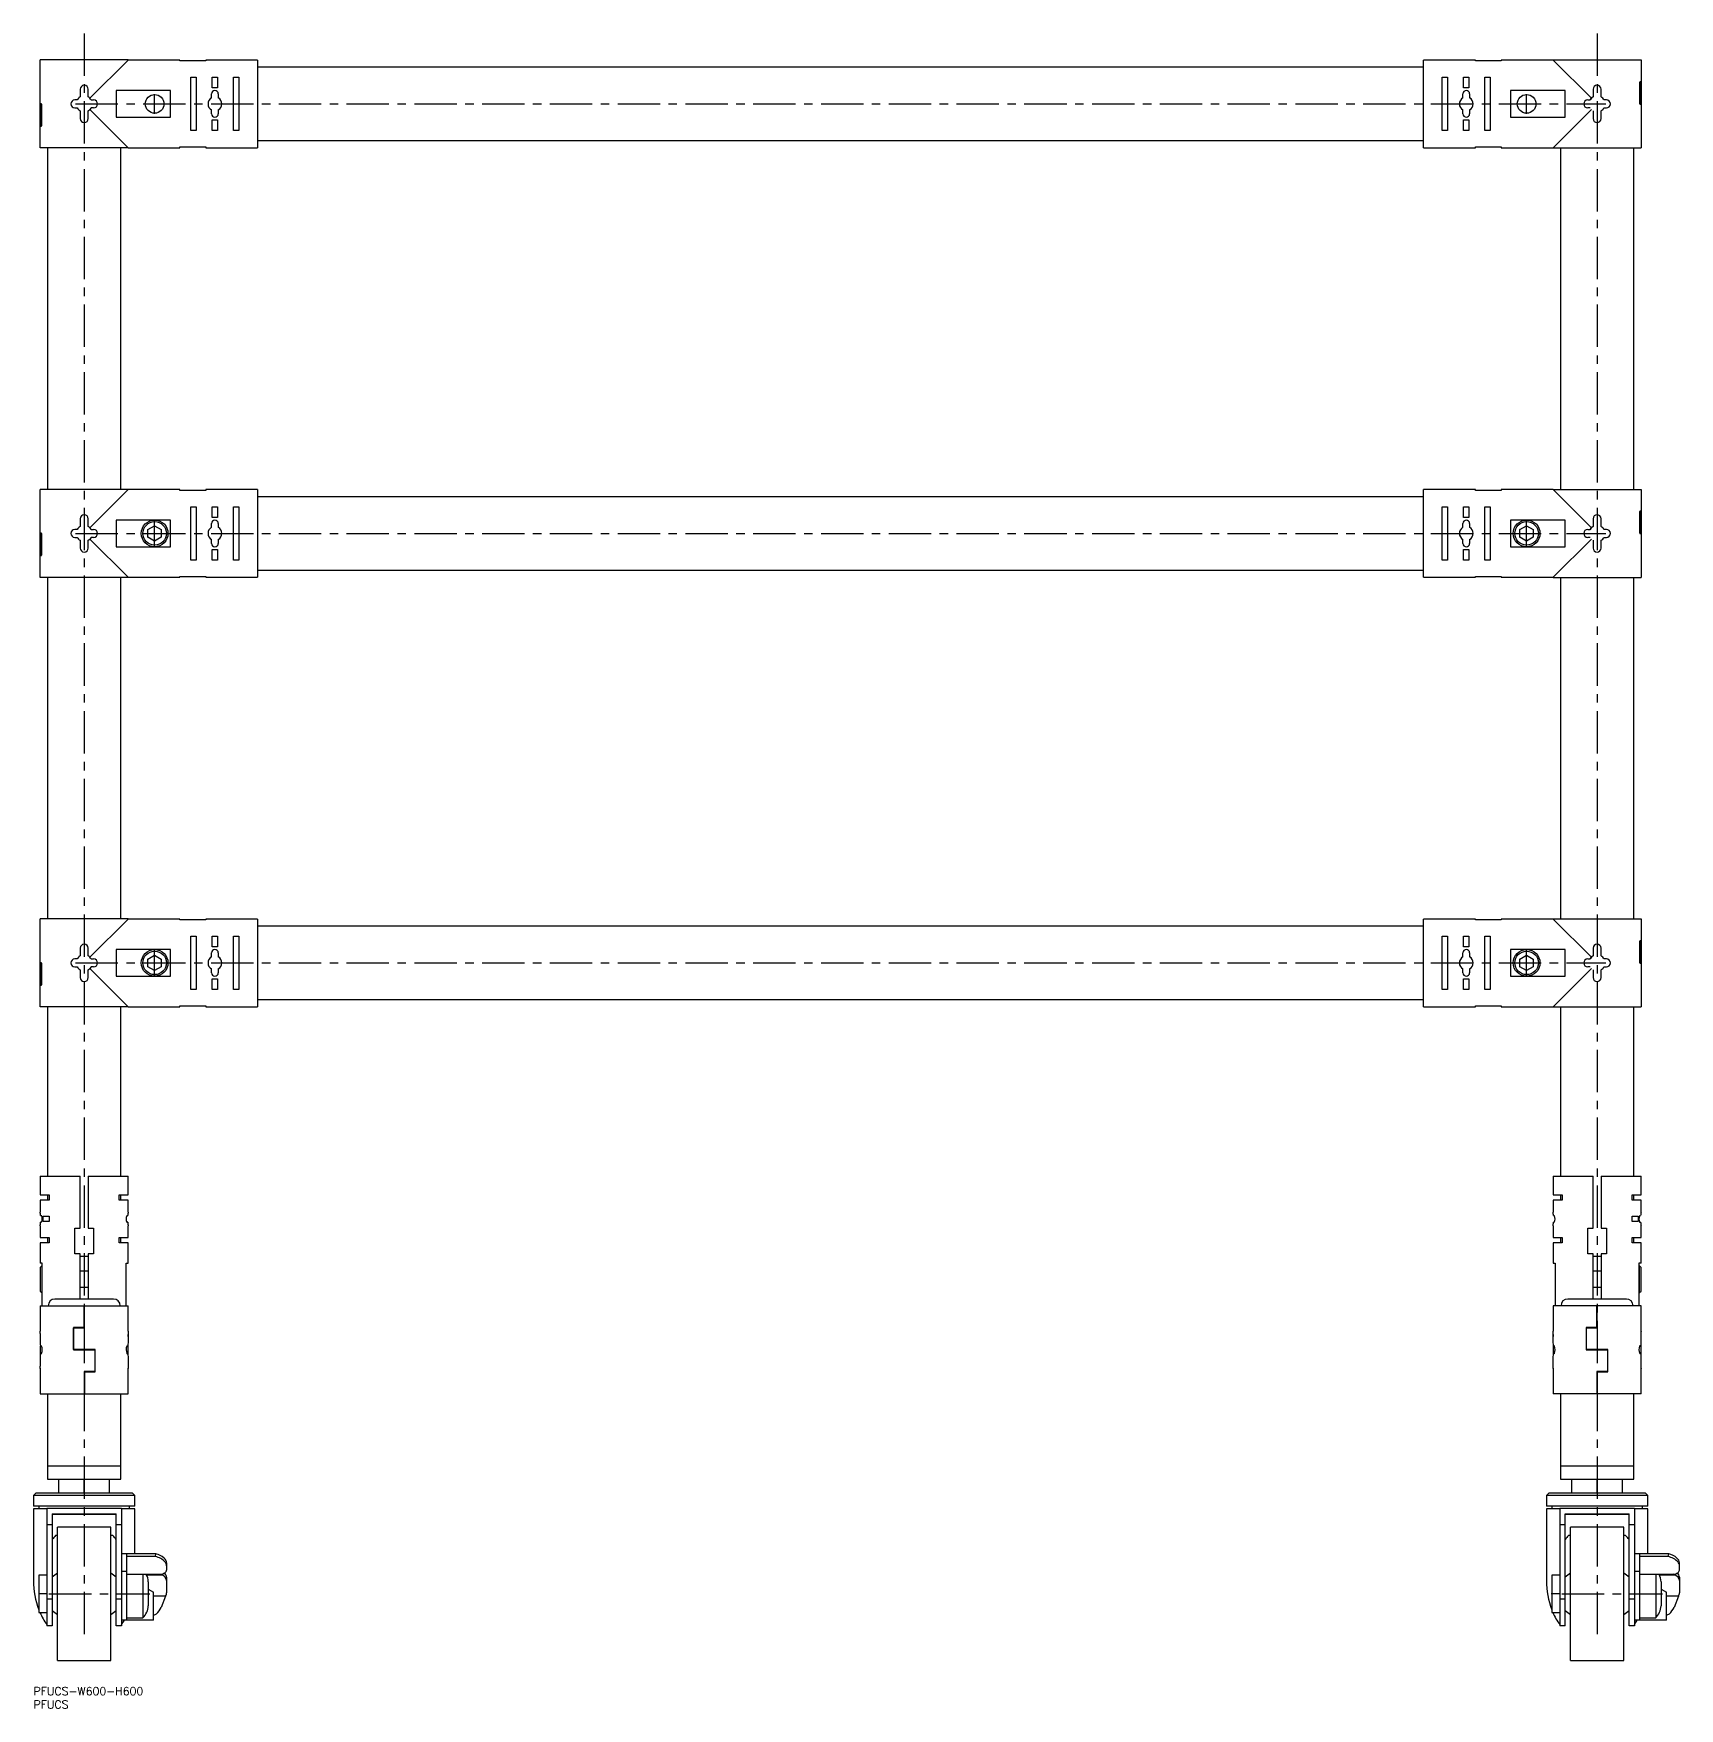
# Model space of a CAD drawing. Extents: x -3 to 1432, y -8 to 1400.
# Drawn here: x 0 to 617, y -8 to 620 of the extents above; entities that cross this region are included whole.
import ezdxf

# ---------------------------------------------------------------- set-up
doc = ezdxf.new("R2010")
doc.units = 0
doc.header["$LTSCALE"] = 0.5
doc.linetypes.add('CENTER', pattern=[50.8, 31.75, -6.35, 6.35, -6.35])
for name, color, linetype in [('MSM_CENTER', 1, 'CENTER'), ('MSM_CONTINUOUS', 7, 'CONTINUOUS'), ('MSM_PART_NUMBER', 7, 'CONTINUOUS')]:
    doc.layers.add(name, color=color, linetype=linetype)
doc.styles.get("Standard").update_dxf_attribs({"font": 'txt.shx', "height": 3, "bigfont": 'bigfont.shx'})

msp = doc.modelspace()

# ---------------------------------------------------------------- linework, layer by layer
at = {"layer": 'MSM_CENTER'}
for p, q in [((19, 619.89), (19, 17.4)), ((586, 619.89), (586, 17.4)), ((45.4, 589.83), (45.4, 597.18)), ((559.6, 589.83), (559.6, 597.18)), ((15.75, 593.5), (589.25, 593.5)), ((45.4, 427.25), (45.4, 437.75)), ((559.6, 427.25), (559.6, 437.75)), ((15.75, 432.5), (589.25, 432.5)), ((45.4, 266.25), (45.4, 276.75)), ((559.6, 266.25), (559.6, 276.75)), ((15.75, 271.5), (589.25, 271.5)), ((5.15, 35), (1.85, 35)), ((5.8, 35), (43.55, 35)), ((572.15, 35), (568.85, 35)), ((572.8, 35), (610.55, 35))]:
    msp.add_line(p, q, dxfattribs=at)
at = {"layer": 'MSM_CONTINUOUS'}
for p, q in [((35.43, 610), (2.5, 610)), ((2.5, 593.55), (2.5, 610)), ((35.43, 609.93), (21.12, 595.62)), ((35.43, 610), (35.43, 609.93)), ((54.9, 609.93), (35.43, 609.93)), ((54.9, 609.62), (54.9, 609.93)), ((64.6, 609.62), (54.9, 609.62)), ((84, 609.93), (64.6, 609.93)), ((64.6, 609.93), (64.6, 609.62)), ((84, 609.93), (84, 577.07)), ((540.4, 609.93), (521, 609.93)), ((521, 577.07), (521, 609.93)), ((540.4, 609.62), (540.4, 609.93)), ((550.1, 609.62), (540.4, 609.62)), ((569.57, 609.93), (550.1, 609.93)), ((550.1, 609.93), (550.1, 609.62)), ((569.57, 610), (602.5, 610)), ((569.57, 609.93), (569.57, 610)), ((583.88, 595.62), (569.57, 609.93)), ((602.5, 610), (602.5, 593.55)), ((59, 583.5), (59, 603.5)), ((59, 603.5), (61, 603.5)), ((61, 603.5), (61, 583.5)), ((67, 599.5), (67, 603.5)), ((67, 603.5), (69, 603.5)), ((69, 603.5), (69, 599.5)), ((75, 583.5), (75, 603.5)), ((75, 603.5), (77, 603.5)), ((77, 603.5), (77, 583.5)), ((521, 607.25), (84, 607.25)), ((528, 583.5), (528, 603.5)), ((528, 603.5), (530, 603.5)), ((530, 603.5), (530, 583.5)), ((536, 603.5), (538, 603.5)), ((536, 599.5), (536, 603.5)), ((538, 603.5), (538, 599.5)), ((544, 583.5), (544, 603.5)), ((544, 603.5), (546, 603.5)), ((546, 603.5), (546, 583.5)), ((17.5, 599), (17.5, 596.1)), ((20.5, 596.1), (20.5, 599)), ((31, 598.5), (31, 588.5)), ((51.4, 598.5), (31, 598.5)), ((51.4, 588.5), (51.4, 598.5)), ((66.75, 595.78), (66.75, 597.25)), ((69, 599.5), (67, 599.5)), ((69.25, 597.25), (69.25, 595.78)), ((535.75, 595.78), (535.75, 597.25)), ((538, 599.5), (536, 599.5)), ((538.25, 597.25), (538.25, 595.78)), ((553.6, 598.5), (553.6, 588.5)), ((574, 598.5), (553.6, 598.5)), ((574, 588.5), (574, 598.5)), ((584.5, 599), (584.5, 596.1)), ((587.5, 596.1), (587.5, 599)), ((602.5, 601.8), (602, 601.8)), ((602, 601.8), (602, 593.45)), ((602, 601.7), (602.5, 601.7)), ((602.02, 593.55), (602.02, 601.7)), ((3, 593.55), (2.5, 593.55)), ((2.5, 593.45), (3, 593.45)), ((2.5, 577), (2.5, 593.45)), ((2.98, 593.45), (2.98, 585.3)), ((3, 585.2), (3, 593.55)), ((16.4, 595), (15.5, 595)), ((15.5, 592), (16.4, 592)), ((17.5, 590.9), (17.5, 588)), ((20.5, 590.9), (21.12, 591.38)), ((20.5, 588), (20.5, 590.9)), ((21.6, 592), (21.12, 591.38)), ((21.12, 591.38), (35.43, 577.07)), ((21.6, 595), (22.5, 595)), ((22.5, 592), (21.6, 592)), ((66.75, 589.75), (66.75, 591.22)), ((69.25, 591.22), (69.25, 589.75)), ((535.75, 589.75), (535.75, 591.22)), ((538.25, 591.22), (538.25, 589.75)), ((569.57, 577.07), (583.88, 591.38)), ((582.5, 595), (583.4, 595)), ((583.4, 592), (582.5, 592)), ((583.4, 595), (583.88, 595.62)), ((584.5, 596.1), (583.88, 595.62)), ((584.5, 590.9), (584.5, 588)), ((587.5, 588), (587.5, 590.9)), ((589.5, 595), (588.6, 595)), ((588.6, 592), (589.5, 592)), ((602.5, 593.55), (602, 593.55)), ((602, 593.45), (602.5, 593.45)), ((602.5, 593.45), (602.5, 577)), ((3, 585.3), (2.5, 585.3)), ((2.5, 585.2), (3, 585.2)), ((31, 588.5), (51.4, 588.5)), ((67, 583.5), (67, 587.5)), ((67, 587.5), (69, 587.5)), ((69, 587.5), (69, 583.5)), ((536, 587.5), (538, 587.5)), ((536, 583.5), (536, 587.5)), ((538, 587.5), (538, 583.5)), ((553.6, 588.5), (574, 588.5)), ((61, 583.5), (59, 583.5)), ((69, 583.5), (67, 583.5)), ((77, 583.5), (75, 583.5)), ((84, 579.75), (521, 579.75)), ((530, 583.5), (528, 583.5)), ((538, 583.5), (536, 583.5)), ((546, 583.5), (544, 583.5)), ((35.43, 577), (2.5, 577)), ((5.25, 577), (5.25, 449)), ((32.75, 449), (32.75, 577)), ((35.43, 577.07), (54.9, 577.07)), ((35.43, 577.07), (35.43, 577)), ((54.9, 577.07), (54.9, 577.38)), ((54.9, 577.38), (64.6, 577.38)), ((64.6, 577.38), (64.6, 577.07)), ((64.6, 577.07), (84, 577.07)), ((521, 577.07), (540.4, 577.07)), ((540.4, 577.07), (540.4, 577.38)), ((540.4, 577.38), (550.1, 577.38)), ((550.1, 577.38), (550.1, 577.07)), ((550.1, 577.07), (569.57, 577.07)), ((569.57, 577), (569.57, 577.07)), ((569.57, 577), (602.5, 577)), ((572.25, 577), (572.25, 449)), ((599.75, 449), (599.75, 577)), ((35.43, 449), (2.5, 449)), ((2.5, 432.55), (2.5, 449)), ((35.43, 448.93), (21.12, 434.62)), ((35.43, 449), (35.43, 448.93)), ((54.9, 448.93), (35.43, 448.93)), ((54.9, 448.62), (54.9, 448.93)), ((64.6, 448.62), (54.9, 448.62)), ((84, 448.93), (64.6, 448.93)), ((64.6, 448.93), (64.6, 448.62)), ((84, 448.93), (84, 416.07)), ((521, 446.25), (84, 446.25)), ((540.4, 448.93), (521, 448.93)), ((521, 416.07), (521, 448.93)), ((540.4, 448.62), (540.4, 448.93)), ((550.1, 448.62), (540.4, 448.62)), ((569.57, 448.93), (550.1, 448.93)), ((550.1, 448.93), (550.1, 448.62)), ((569.57, 449), (602.5, 449)), ((569.57, 448.93), (569.57, 449)), ((583.88, 434.62), (569.57, 448.93)), ((602.5, 449), (602.5, 432.55)), ((59, 422.5), (59, 442.5)), ((59, 442.5), (61, 442.5)), ((61, 442.5), (61, 422.5)), ((67, 438.5), (67, 442.5)), ((67, 442.5), (69, 442.5)), ((69, 442.5), (69, 438.5)), ((75, 422.5), (75, 442.5)), ((75, 442.5), (77, 442.5)), ((77, 442.5), (77, 422.5)), ((528, 422.5), (528, 442.5)), ((528, 442.5), (530, 442.5)), ((530, 442.5), (530, 422.5)), ((536, 442.5), (538, 442.5)), ((536, 438.5), (536, 442.5)), ((538, 442.5), (538, 438.5)), ((544, 422.5), (544, 442.5)), ((544, 442.5), (546, 442.5)), ((546, 442.5), (546, 422.5)), ((602.5, 440.8), (602, 440.8)), ((602, 440.8), (602, 432.45)), ((602, 440.7), (602.5, 440.7)), ((602.02, 432.55), (602.02, 440.7)), ((16.4, 434), (15.5, 434)), ((17.5, 438), (17.5, 435.1)), ((20.5, 435.1), (20.5, 438)), ((21.6, 434), (22.5, 434)), ((31, 437.5), (31, 427.5)), ((51.4, 437.5), (31, 437.5)), ((42.9, 433.94), (45.4, 435.39)), ((42.9, 431.06), (42.9, 433.94)), ((45.4, 435.39), (47.9, 433.94)), ((47.9, 433.94), (47.9, 431.06)), ((51.4, 427.5), (51.4, 437.5)), ((66.75, 434.78), (66.75, 436.25)), ((69, 438.5), (67, 438.5)), ((69.25, 436.25), (69.25, 434.78)), ((535.75, 434.78), (535.75, 436.25)), ((538, 438.5), (536, 438.5)), ((538.25, 436.25), (538.25, 434.78)), ((553.6, 437.5), (553.6, 427.5)), ((574, 437.5), (553.6, 437.5)), ((557.1, 433.94), (559.6, 435.39)), ((557.1, 431.06), (557.1, 433.94)), ((559.6, 435.39), (562.1, 433.94)), ((562.1, 433.94), (562.1, 431.06)), ((574, 427.5), (574, 437.5)), ((582.5, 434), (583.4, 434)), ((583.4, 434), (583.88, 434.62)), ((584.5, 435.1), (583.88, 434.62)), ((584.5, 438), (584.5, 435.1)), ((587.5, 435.1), (587.5, 438)), ((589.5, 434), (588.6, 434)), ((3, 432.55), (2.5, 432.55)), ((3, 432.45), (2.5, 432.45)), ((2.5, 416), (2.5, 432.45)), ((2.98, 432.45), (2.98, 424.3)), ((3, 424.2), (3, 432.55)), ((15.5, 431), (16.4, 431)), ((17.5, 429.9), (17.5, 427)), ((20.5, 429.9), (21.12, 430.38)), ((20.5, 427), (20.5, 429.9)), ((21.6, 431), (21.12, 430.38)), ((21.12, 430.38), (35.43, 416.07)), ((22.5, 431), (21.6, 431)), ((31, 427.5), (51.4, 427.5)), ((45.4, 429.61), (42.9, 431.06)), ((47.9, 431.06), (45.4, 429.61)), ((66.75, 428.75), (66.75, 430.22)), ((69.25, 430.22), (69.25, 428.75)), ((535.75, 428.75), (535.75, 430.22)), ((538.25, 430.22), (538.25, 428.75)), ((553.6, 427.5), (574, 427.5)), ((559.6, 429.61), (557.1, 431.06)), ((562.1, 431.06), (559.6, 429.61)), ((569.57, 416.07), (583.88, 430.38)), ((583.4, 431), (582.5, 431)), ((584.5, 429.9), (584.5, 427)), ((587.5, 427), (587.5, 429.9)), ((588.6, 431), (589.5, 431)), ((602, 432.55), (602.5, 432.55)), ((602, 432.45), (602.5, 432.45)), ((602.5, 432.45), (602.5, 416)), ((3, 424.3), (2.5, 424.3)), ((2.5, 424.2), (3, 424.2)), ((61, 422.5), (59, 422.5)), ((67, 422.5), (67, 426.5)), ((67, 426.5), (69, 426.5)), ((69, 422.5), (67, 422.5)), ((69, 426.5), (69, 422.5)), ((77, 422.5), (75, 422.5)), ((530, 422.5), (528, 422.5)), ((536, 426.5), (538, 426.5)), ((536, 422.5), (536, 426.5)), ((538, 422.5), (536, 422.5)), ((538, 426.5), (538, 422.5)), ((546, 422.5), (544, 422.5)), ((35.43, 416), (2.5, 416)), ((5.25, 416), (5.25, 288)), ((32.75, 288), (32.75, 416)), ((35.43, 416.07), (54.9, 416.07)), ((35.43, 416.07), (35.43, 416)), ((54.9, 416.07), (54.9, 416.38)), ((54.9, 416.38), (64.6, 416.38)), ((64.6, 416.38), (64.6, 416.07)), ((64.6, 416.07), (84, 416.07)), ((84, 418.75), (521, 418.75)), ((521, 416.07), (540.4, 416.07)), ((540.4, 416.07), (540.4, 416.38)), ((540.4, 416.38), (550.1, 416.38)), ((550.1, 416.38), (550.1, 416.07)), ((550.1, 416.07), (569.57, 416.07)), ((569.57, 416), (569.57, 416.07)), ((569.57, 416), (602.5, 416)), ((572.25, 416), (572.25, 288)), ((599.75, 288), (599.75, 416)), ((35.43, 288), (2.5, 288)), ((2.5, 271.55), (2.5, 288)), ((35.43, 287.93), (21.12, 273.62)), ((35.43, 288), (35.43, 287.93)), ((54.9, 287.93), (35.43, 287.93)), ((54.9, 287.62), (54.9, 287.93)), ((64.6, 287.62), (54.9, 287.62)), ((84, 287.93), (64.6, 287.93)), ((64.6, 287.93), (64.6, 287.62)), ((84, 287.93), (84, 255.07)), ((521, 285.25), (84, 285.25)), ((540.4, 287.93), (521, 287.93)), ((521, 255.07), (521, 287.93)), ((540.4, 287.62), (540.4, 287.93)), ((550.1, 287.62), (540.4, 287.62)), ((569.57, 287.93), (550.1, 287.93)), ((550.1, 287.93), (550.1, 287.62)), ((569.57, 288), (602.5, 288)), ((569.57, 287.93), (569.57, 288)), ((583.88, 273.62), (569.57, 287.93)), ((602.5, 288), (602.5, 271.55)), ((17.5, 277), (17.5, 274.1)), ((20.5, 274.1), (20.5, 277)), ((31, 276.5), (31, 266.5)), ((51.4, 276.5), (31, 276.5)), ((51.4, 266.5), (51.4, 276.5)), ((59, 261.5), (59, 281.5)), ((59, 281.5), (61, 281.5)), ((61, 281.5), (61, 261.5)), ((67, 277.5), (67, 281.5)), ((67, 281.5), (69, 281.5)), ((69, 277.5), (67, 277.5)), ((69, 281.5), (69, 277.5)), ((75, 261.5), (75, 281.5)), ((75, 281.5), (77, 281.5)), ((77, 281.5), (77, 261.5)), ((528, 261.5), (528, 281.5)), ((528, 281.5), (530, 281.5)), ((530, 281.5), (530, 261.5)), ((536, 281.5), (538, 281.5)), ((536, 277.5), (536, 281.5)), ((538, 277.5), (536, 277.5)), ((538, 281.5), (538, 277.5)), ((544, 261.5), (544, 281.5)), ((544, 281.5), (546, 281.5)), ((546, 281.5), (546, 261.5)), ((553.6, 276.5), (553.6, 266.5)), ((574, 276.5), (553.6, 276.5)), ((574, 266.5), (574, 276.5)), ((584.5, 277), (584.5, 274.1)), ((587.5, 274.1), (587.5, 277)), ((602.5, 279.8), (602, 279.8)), ((602, 279.8), (602, 271.45)), ((602, 279.7), (602.5, 279.7)), ((602.02, 271.55), (602.02, 279.7)), ((3, 271.55), (2.5, 271.55)), ((2.5, 271.45), (3, 271.45)), ((2.5, 255), (2.5, 271.45)), ((2.98, 271.45), (2.98, 263.3)), ((3, 263.2), (3, 271.55)), ((16.4, 273), (15.5, 273)), ((15.5, 270), (16.4, 270)), ((21.6, 270), (21.12, 269.38)), ((21.6, 273), (22.5, 273)), ((22.5, 270), (21.6, 270)), ((42.9, 272.94), (45.4, 274.39)), ((42.9, 270.06), (42.9, 272.94)), ((45.4, 268.61), (42.9, 270.06)), ((45.4, 274.39), (47.9, 272.94)), ((47.9, 270.06), (45.4, 268.61)), ((47.9, 272.94), (47.9, 270.06)), ((66.75, 273.78), (66.75, 275.25)), ((69.25, 275.25), (69.25, 273.78)), ((535.75, 273.78), (535.75, 275.25)), ((538.25, 275.25), (538.25, 273.78)), ((557.1, 272.94), (559.6, 274.39)), ((557.1, 270.06), (557.1, 272.94)), ((559.6, 268.61), (557.1, 270.06)), ((559.6, 274.39), (562.1, 272.94)), ((562.1, 270.06), (559.6, 268.61)), ((562.1, 272.94), (562.1, 270.06)), ((582.5, 273), (583.4, 273)), ((583.4, 270), (582.5, 270)), ((583.4, 273), (583.88, 273.62)), ((584.5, 274.1), (583.88, 273.62)), ((589.5, 273), (588.6, 273)), ((588.6, 270), (589.5, 270)), ((602.5, 271.55), (602, 271.55)), ((602, 271.45), (602.5, 271.45)), ((602.5, 271.45), (602.5, 255)), ((17.5, 268.9), (17.5, 266)), ((20.5, 268.9), (21.12, 269.38)), ((20.5, 266), (20.5, 268.9)), ((21.12, 269.38), (35.43, 255.07)), ((31, 266.5), (51.4, 266.5)), ((66.75, 267.75), (66.75, 269.22)), ((67, 261.5), (67, 265.5)), ((67, 265.5), (69, 265.5)), ((69, 265.5), (69, 261.5)), ((69.25, 269.22), (69.25, 267.75)), ((535.75, 267.75), (535.75, 269.22)), ((536, 265.5), (538, 265.5)), ((536, 261.5), (536, 265.5)), ((538, 265.5), (538, 261.5)), ((538.25, 269.22), (538.25, 267.75)), ((553.6, 266.5), (574, 266.5)), ((569.57, 255.07), (583.88, 269.38)), ((584.5, 268.9), (584.5, 266)), ((587.5, 266), (587.5, 268.9)), ((3, 263.3), (2.5, 263.3)), ((2.5, 263.2), (3, 263.2)), ((61, 261.5), (59, 261.5)), ((69, 261.5), (67, 261.5)), ((77, 261.5), (75, 261.5)), ((84, 257.75), (521, 257.75)), ((530, 261.5), (528, 261.5)), ((538, 261.5), (536, 261.5)), ((546, 261.5), (544, 261.5)), ((35.43, 255), (2.5, 255)), ((5.25, 255), (5.25, 191.5)), ((32.75, 191.5), (32.75, 255)), ((35.43, 255.07), (54.9, 255.07)), ((35.43, 255.07), (35.43, 255)), ((54.9, 255.07), (54.9, 255.38)), ((54.9, 255.38), (64.6, 255.38)), ((64.6, 255.38), (64.6, 255.07)), ((64.6, 255.07), (84, 255.07)), ((521, 255.07), (540.4, 255.07)), ((540.4, 255.07), (540.4, 255.38)), ((540.4, 255.38), (550.1, 255.38)), ((550.1, 255.38), (550.1, 255.07)), ((550.1, 255.07), (569.57, 255.07)), ((569.57, 255), (569.57, 255.07)), ((569.57, 255), (602.5, 255)), ((572.25, 255), (572.25, 191.5)), ((599.75, 191.5), (599.75, 255)), ((2.5, 191.5), (2.5, 184.5)), ((2.5, 191.5), (17.5, 191.5)), ((17.5, 172.1), (17.5, 191.5)), ((20.5, 191.5), (35.5, 191.5)), ((20.5, 191.5), (20.5, 172.1)), ((35.5, 184.5), (35.5, 191.5)), ((569.5, 191.5), (569.5, 184.5)), ((569.5, 191.5), (584.5, 191.5)), ((584.5, 172.1), (584.5, 191.5)), ((587.5, 191.5), (602.5, 191.5)), ((587.5, 191.5), (587.5, 172.1)), ((602.5, 184.5), (602.5, 191.5)), ((2.5, 184.5), (5.88, 184.5)), ((5.88, 182.5), (2.5, 182.5)), ((2.5, 182.5), (2.5, 178.1)), ((5.25, 184.5), (5.25, 182.5)), ((5.88, 184.5), (5.88, 182.5)), ((32.12, 184.5), (35.5, 184.5)), ((32.12, 182.5), (32.12, 184.5)), ((35.5, 182.5), (32.12, 182.5)), ((32.75, 182.5), (32.75, 184.5)), ((35.5, 178.08), (35.5, 182.5)), ((569.5, 184.5), (572.88, 184.5)), ((572.88, 182.5), (569.5, 182.5)), ((569.5, 182.5), (569.5, 178.08)), ((572.25, 184.5), (572.25, 182.5)), ((572.88, 184.5), (572.88, 182.5)), ((599.12, 182.5), (599.12, 184.5)), ((599.12, 184.5), (602.5, 184.5)), ((602.5, 182.5), (599.12, 182.5)), ((599.75, 182.5), (599.75, 184.5)), ((602.5, 178.1), (602.5, 182.5)), ((2.66, 176.75), (2.93, 176.75)), ((2.96, 176.74), (2.93, 176.75)), ((3.07, 176.62), (2.96, 176.74)), ((3.63, 174.5), (3.63, 176.5)), ((3.63, 176.5), (5.88, 176.5)), ((5.88, 176.5), (5.88, 174.5)), ((34.93, 176.62), (35.04, 176.74)), ((35.04, 176.74), (35.07, 176.75)), ((35.07, 176.75), (35.34, 176.75)), ((569.66, 176.75), (569.93, 176.75)), ((569.96, 176.74), (569.93, 176.75)), ((570.07, 176.62), (569.96, 176.74)), ((599.12, 174.5), (599.12, 176.5)), ((599.12, 176.5), (601.37, 176.5)), ((601.37, 176.5), (601.37, 174.5)), ((601.93, 176.62), (602.04, 176.74)), ((602.04, 176.74), (602.07, 176.75)), ((602.07, 176.75), (602.34, 176.75)), ((2.5, 172.9), (2.5, 168.5)), ((2.93, 174.25), (2.66, 174.25)), ((3.04, 174.32), (2.93, 174.25)), ((5.88, 174.5), (3.63, 174.5)), ((15.5, 162.4), (15.5, 172.1)), ((15.5, 172.1), (17.5, 172.1)), ((20.5, 172.1), (22.5, 172.1)), ((22.5, 172.1), (22.5, 162.4)), ((34.96, 174.32), (35.07, 174.25)), ((35.34, 174.25), (35.07, 174.25)), ((35.5, 168.5), (35.5, 172.92)), ((569.5, 172.92), (569.5, 168.5)), ((569.93, 174.25), (569.66, 174.25)), ((570.04, 174.32), (569.93, 174.25)), ((582.5, 172.1), (584.5, 172.1)), ((582.5, 162.4), (582.5, 172.1)), ((587.5, 172.1), (589.5, 172.1)), ((589.5, 172.1), (589.5, 162.4)), ((601.37, 174.5), (599.12, 174.5)), ((601.96, 174.32), (602.07, 174.25)), ((602.34, 174.25), (602.07, 174.25)), ((602.34, 174.25), (602.39, 173.77)), ((602.5, 168.5), (602.5, 172.9)), ((2.5, 168.5), (5.88, 168.5)), ((5.88, 166.5), (2.5, 166.5)), ((2.5, 166.5), (2.5, 158.9)), ((5.25, 168.5), (5.25, 166.5)), ((5.88, 168.5), (5.88, 166.5)), ((32.12, 168.5), (35.5, 168.5)), ((32.12, 166.5), (32.12, 168.5)), ((35.5, 166.5), (32.12, 166.5)), ((32.75, 166.5), (32.75, 168.5)), ((35.5, 158.9), (35.5, 166.5)), ((569.5, 168.5), (572.88, 168.5)), ((572.88, 166.5), (569.5, 166.5)), ((569.5, 166.5), (569.5, 158.9)), ((572.25, 168.5), (572.25, 166.5)), ((572.88, 168.5), (572.88, 166.5)), ((599.12, 168.5), (602.5, 168.5)), ((599.12, 166.5), (599.12, 168.5)), ((602.5, 166.5), (599.12, 166.5)), ((599.75, 166.5), (599.75, 168.5)), ((602.5, 158.9), (602.5, 166.5)), ((3.28, 158.9), (2.5, 158.9)), ((3.1, 157.9), (2.5, 157.3)), ((2.5, 157.3), (2.5, 148.5)), ((3.1, 157.9), (3.1, 147.9)), ((3.28, 157.9), (3.1, 157.9)), ((3.28, 143), (3.28, 158.9)), ((17.5, 162.4), (15.5, 162.4)), ((17.5, 145.5), (17.5, 162.4)), ((17.5, 161.5), (20.5, 161.5)), ((20.5, 162.4), (20.5, 145.5)), ((22.5, 162.4), (20.5, 162.4)), ((34.72, 143), (34.72, 158.9)), ((34.72, 158.9), (35.5, 158.9)), ((569.5, 158.9), (570.28, 158.9)), ((570.28, 158.9), (570.28, 143)), ((584.5, 162.4), (582.5, 162.4)), ((584.5, 145.5), (584.5, 162.4)), ((584.5, 161.5), (587.5, 161.5)), ((587.5, 162.4), (587.5, 145.5)), ((589.5, 162.4), (587.5, 162.4)), ((601.72, 158.9), (601.72, 143)), ((602.5, 158.9), (601.72, 158.9)), ((601.9, 157.9), (601.72, 157.9)), ((602.5, 157.3), (601.9, 157.9)), ((601.9, 147.9), (601.9, 157.9)), ((602.5, 148.5), (602.5, 157.3)), ((20.5, 155.9), (17.5, 155.9)), ((587.5, 155.9), (584.5, 155.9)), ((2.5, 148.5), (3.1, 147.9)), ((3.1, 147.9), (3.28, 147.9)), ((30, 145.5), (8, 145.5)), ((17.5, 149.9), (20.5, 149.9)), ((597, 145.5), (575, 145.5)), ((584.5, 149.9), (587.5, 149.9)), ((601.72, 147.9), (601.9, 147.9)), ((601.9, 147.9), (602.5, 148.5)), ((2.5, 143), (2.5, 133.48)), ((2.5, 143), (18.95, 143)), ((18.95, 134.7), (18.95, 143)), ((19.05, 143), (35.5, 143)), ((19.05, 134.7), (19.05, 143)), ((35.5, 133.48), (35.5, 143)), ((585.95, 143), (569.5, 143)), ((569.5, 143), (569.5, 133.48)), ((585.95, 134.7), (585.95, 143)), ((586.05, 134.7), (586.05, 143)), ((602.5, 143), (586.05, 143)), ((602.5, 133.48), (602.5, 143)), ((2.5, 132.25), (2.5, 131.48)), ((2.57, 129.1), (2.57, 132)), ((18.95, 134.8), (14.95, 134.8)), ((14.95, 134.8), (14.95, 126.45)), ((15.05, 134.7), (19.05, 134.7)), ((15.05, 126.55), (15.05, 134.7)), ((35.43, 132), (35.43, 129.1)), ((35.5, 131.48), (35.5, 132.25)), ((569.5, 132.25), (569.5, 131.48)), ((569.57, 129.1), (569.57, 132)), ((581.95, 134.8), (581.95, 126.45)), ((585.95, 134.8), (581.95, 134.8)), ((582.05, 134.7), (586.05, 134.7)), ((582.05, 126.55), (582.05, 134.7)), ((602.43, 132), (602.43, 129.1)), ((602.5, 131.48), (602.5, 132.25)), ((2.57, 130.97), (2.5, 130.9)), ((2.5, 130.9), (2.5, 128.9)), ((2.5, 127.95), (2.5, 122.1)), ((2.57, 128), (2.88, 128)), ((2.88, 128), (2.91, 127.99)), ((2.91, 127.99), (3.03, 127.85)), ((14.95, 126.45), (22.95, 126.45)), ((23.05, 126.55), (15.05, 126.55)), ((22.95, 126.45), (22.95, 118.3)), ((23.05, 118.2), (23.05, 126.55)), ((35.09, 127.99), (34.97, 127.85)), ((35.12, 128), (35.09, 127.99)), ((35.12, 128), (35.43, 128)), ((569.88, 128), (569.57, 128)), ((569.88, 128), (569.91, 127.99)), ((569.91, 127.99), (570.03, 127.85)), ((581.95, 126.45), (589.95, 126.45)), ((590.05, 126.55), (582.05, 126.55)), ((589.95, 126.45), (589.95, 118.3)), ((590.05, 118.2), (590.05, 126.55)), ((602.09, 127.99), (601.97, 127.85)), ((602.12, 128), (602.09, 127.99)), ((602.43, 128), (602.12, 128)), ((602.5, 130.9), (602.43, 130.97)), ((602.5, 122.1), (602.5, 130.9)), ((2.5, 122.1), (2.57, 122.03)), ((2.5, 119.52), (2.5, 110)), ((2.57, 125), (2.88, 125)), ((2.57, 121), (2.57, 123.9)), ((2.99, 125.09), (2.88, 125)), ((35.01, 125.09), (35.12, 125)), ((35.12, 125), (35.43, 125)), ((35.43, 123.9), (35.43, 121)), ((35.5, 110), (35.5, 119.52)), ((569.5, 119.52), (569.5, 110)), ((569.88, 125), (569.57, 125)), ((569.57, 121), (569.57, 123.9)), ((569.99, 125.09), (569.88, 125)), ((602.01, 125.09), (602.12, 125)), ((602.43, 125), (602.12, 125)), ((602.43, 123.9), (602.43, 121)), ((602.43, 122.03), (602.5, 122.1)), ((602.5, 110), (602.5, 119.52)), ((18.95, 118.3), (18.95, 110)), ((22.95, 118.3), (18.95, 118.3)), ((19.05, 118.3), (19.05, 110)), ((19.05, 118.2), (23.05, 118.2)), ((589.95, 118.3), (585.95, 118.3)), ((585.95, 118.3), (585.95, 110)), ((586.05, 118.3), (586.05, 110)), ((586.05, 118.2), (590.05, 118.2)), ((2.5, 110), (18.95, 110)), ((5.25, 110), (5.25, 83)), ((19.05, 110), (35.5, 110)), ((32.75, 83), (32.75, 110)), ((585.95, 110), (569.5, 110)), ((572.25, 110), (572.25, 83)), ((602.5, 110), (586.05, 110)), ((599.75, 83), (599.75, 110)), ((5.25, 83), (5.25, 78)), ((5.25, 83), (32.75, 83)), ((5.25, 83), (32.75, 83)), ((32.75, 78), (32.75, 83)), ((572.25, 83), (572.25, 78)), ((572.25, 83), (599.75, 83)), ((572.25, 83), (599.75, 83)), ((599.75, 78), (599.75, 83)), ((5.25, 78), (32.75, 78)), ((9.5, 72.9), (9.5, 78)), ((19, 72.9), (19, 78)), ((28.5, 72.9), (28.5, 78)), ((572.25, 78), (599.75, 78)), ((576.5, 72.9), (576.5, 78)), ((586, 72.9), (586, 78)), ((595.5, 72.9), (595.5, 78)), ((1, 72.9), (0, 71.9)), ((0, 71.9), (0, 67.8)), ((38, 71.9), (0, 71.9)), ((1, 72.9), (37, 72.9)), ((38, 71.9), (37, 72.9)), ((38, 67.8), (38, 71.9)), ((568, 72.9), (567, 71.9)), ((567, 71.9), (567, 67.8)), ((605, 71.9), (567, 71.9)), ((568, 72.9), (604, 72.9)), ((605, 71.9), (604, 72.9)), ((605, 67.8), (605, 71.9)), ((38, 67.8), (0, 67.8)), ((5, 66.8), (0, 66.8)), ((0, 66.8), (0, 39.9)), ((2, 67.8), (2, 66.8)), ((33, 67), (5, 67)), ((5, 67), (5, 23)), ((7, 65), (31, 65)), ((7, 65), (7, 23)), ((7, 64.8), (31, 64.8)), ((31, 23), (31, 65)), ((33, 67), (33, 23)), ((38, 66.8), (33, 66.8)), ((36, 66.8), (36, 67.8)), ((38, 50), (38, 66.8)), ((605, 67.8), (567, 67.8)), ((572, 66.8), (567, 66.8)), ((567, 66.8), (567, 39.9)), ((569, 67.8), (569, 66.8)), ((572, 67), (572, 23)), ((600, 67), (572, 67)), ((574, 23), (574, 65)), ((574, 65), (598, 65)), ((574, 64.8), (598, 64.8)), ((598, 23), (598, 65)), ((600, 67), (600, 23)), ((605, 66.8), (600, 66.8)), ((603, 66.8), (603, 67.8)), ((605, 50), (605, 66.8)), ((5, 61), (7, 61)), ((9, 56.8), (8.29, 56.8)), ((9, 10), (9, 60)), ((29, 60), (9, 60)), ((29, 10), (29, 60)), ((29.71, 56.8), (29, 56.8)), ((31, 61), (33, 61)), ((572, 61), (574, 61)), ((576, 56.8), (575.29, 56.8)), ((576, 10), (576, 60)), ((596, 60), (576, 60)), ((596, 10), (596, 60)), ((596.71, 56.8), (596, 56.8)), ((598, 61), (600, 61)), ((45.87, 50), (33, 50)), ((35, 25.12), (35, 50)), ((45.66, 48.96), (35, 48.96)), ((45.66, 48.96), (45.87, 50)), ((49.9, 46.59), (49.9, 43.9)), ((612.87, 50), (600, 50)), ((602, 25.12), (602, 50)), ((612.66, 48.96), (602, 48.96)), ((612.66, 48.96), (612.87, 50)), ((616.9, 43.9), (616.9, 46.59)), ((5, 42), (2, 42)), ((2, 42), (2, 28)), ((9, 42.72), (7, 41.25)), ((31, 41.25), (29, 42.72)), ((35, 43.33), (33, 43.33)), ((47.72, 42.28), (35, 42.28)), ((41, 42.28), (41, 26)), ((48.34, 41.98), (42.43, 41.98)), ((43, 39.5), (43, 30.5)), ((49.9, 41.19), (49.9, 35.37)), ((572, 42), (569, 42)), ((569, 42), (569, 28)), ((576, 42.72), (574, 41.25)), ((598, 41.25), (596, 42.72)), ((602, 43.33), (600, 43.33)), ((614.72, 42.28), (602, 42.28)), ((608, 42.28), (608, 26)), ((615.34, 41.98), (609.43, 41.98)), ((610, 39.5), (610, 30.5)), ((616.9, 41.19), (616.9, 35.37)), ((7, 33), (5, 33)), ((33, 33), (31, 33)), ((43, 36.73), (45, 35.61)), ((45, 25.12), (45, 35.61)), ((49.49, 34.15), (45, 34.15)), ((49.49, 34.15), (47.85, 29.85)), ((574, 33), (572, 33)), ((600, 33), (598, 33)), ((610, 36.73), (612, 35.61)), ((612, 25.12), (612, 35.61)), ((616.49, 34.15), (612, 34.15)), ((616.49, 34.15), (614.85, 29.85)), ((2, 28), (5, 28)), ((7, 28.75), (9, 27.28)), ((29, 27.28), (31, 28.75)), ((45, 25.12), (33, 25.12)), ((33.03, 23.49), (34.09, 25.12)), ((35, 26), (41, 26)), ((569, 28), (572, 28)), ((574, 28.75), (576, 27.28)), ((596, 27.28), (598, 28.75)), ((612, 25.12), (600, 25.12)), ((600.03, 23.49), (601.09, 25.12)), ((602, 26), (608, 26)), ((7, 23), (5, 23)), ((33, 23), (31, 23)), ((33, 23.45), (33.03, 23.49)), ((574, 23), (572, 23)), ((600, 23), (598, 23)), ((600, 23.45), (600.03, 23.49)), ((9, 10), (29, 10)), ((576, 10), (596, 10))]:
    msp.add_line(p, q, dxfattribs=at)
for centre, radius in [((45.4, 593.5), 3.5), ((559.6, 593.5), 3.5), ((45.4, 432.5), 5), ((45.4, 432.5), 4.4), ((559.6, 432.5), 5), ((559.6, 432.5), 4.4), ((45.4, 271.5), 5), ((559.6, 271.5), 5), ((45.4, 271.5), 4.4), ((559.6, 271.5), 4.4)]:
    msp.add_circle(centre, radius, dxfattribs=at)
for centre, radius, start, end in [((19, 599), 1.5, 0, 180), ((68, 597.23), 1.25, 0.76752, 179.23248), ((537, 597.23), 1.25, 0.76752, 179.23248), ((586, 599), 1.5, 0, 180), ((15.52, 593.5), 1.5, 90.76595, 269.23405), ((19, 593.5), 3, 120, 150), ((19, 593.5), 3, 210, 240), ((19, 593.5), 3, 30, 60), ((22.48, 593.5), 1.5, 270.76595, 89.23405), ((68, 593.5), 2.6, 118.73565, 241.26435), ((68, 593.5), 2.6, 298.73565, 61.26435), ((537, 593.5), 2.6, 118.73565, 241.26435), ((537, 593.5), 2.6, 298.73565, 61.26435), ((582.52, 593.5), 1.5, 90.76595, 269.23405), ((586, 593.5), 3, 120, 150), ((586, 593.5), 3, 30, 60), ((586, 593.5), 3, 300, 330), ((589.48, 593.5), 1.5, 270.76595, 89.23405), ((19, 588), 1.5, 180, 0), ((68, 589.77), 1.25, 180.76752, 359.23248), ((537, 589.77), 1.25, 180.76752, 359.23248), ((586, 588), 1.5, 180, 0), ((15.52, 432.5), 1.5, 90.76595, 269.23405), ((19, 432.5), 3, 120, 150), ((19, 438), 1.5, 0, 180), ((19, 432.5), 3, 30, 60), ((22.48, 432.5), 1.5, 270.76595, 89.23405), ((45.4, 432.5), 2.86, 149.05831, 150.94169), ((45.4, 432.5), 2.86, 89.05831, 90.94169), ((45.4, 432.5), 2.86, 29.05831, 30.94169), ((68, 432.5), 2.6, 118.73565, 241.26435), ((68, 436.23), 1.25, 0.76752, 179.23248), ((68, 432.5), 2.6, 298.73565, 61.26435), ((537, 432.5), 2.6, 118.73565, 241.26435), ((537, 436.23), 1.25, 0.76752, 179.23248), ((537, 432.5), 2.6, 298.73565, 61.26435), ((559.6, 432.5), 2.86, 149.05831, 150.94169), ((559.6, 432.5), 2.86, 89.05831, 90.94169), ((559.6, 432.5), 2.86, 29.05831, 30.94169), ((582.52, 432.5), 1.5, 90.76595, 269.23405), ((586, 432.5), 3, 120, 150), ((586, 438), 1.5, 0, 180), ((586, 432.5), 3, 30, 60), ((589.48, 432.5), 1.5, 270.76595, 89.23405), ((19, 432.5), 3, 210, 240), ((19, 427), 1.5, 180, 0), ((45.4, 432.5), 2.86, 209.05831, 210.94169), ((45.4, 432.5), 2.86, 269.05831, 270.94169), ((45.4, 432.5), 2.86, 329.05831, 330.94169), ((68, 428.77), 1.25, 180.76752, 359.23248), ((537, 428.77), 1.25, 180.76752, 359.23248), ((559.6, 432.5), 2.86, 209.05831, 210.94169), ((559.6, 432.5), 2.86, 269.05831, 270.94169), ((559.6, 432.5), 2.86, 329.05831, 330.94169), ((586, 427), 1.5, 180, 0), ((586, 432.5), 3, 300, 330), ((19, 277), 1.5, 0, 180), ((68, 275.23), 1.25, 0.76752, 179.23248), ((537, 275.23), 1.25, 0.76752, 179.23248), ((586, 277), 1.5, 0, 180), ((15.52, 271.5), 1.5, 90.76595, 269.23405), ((19, 271.5), 3, 120, 150), ((19, 271.5), 3, 210, 240), ((19, 271.5), 3, 30, 60), ((22.48, 271.5), 1.5, 270.76595, 89.23405), ((45.4, 271.5), 2.86, 149.05831, 150.94169), ((45.4, 271.5), 2.86, 209.05831, 210.94169), ((45.4, 271.5), 2.86, 89.05831, 90.94169), ((45.4, 271.5), 2.86, 29.05831, 30.94169), ((45.4, 271.5), 2.86, 329.05831, 330.94169), ((68, 271.5), 2.6, 118.73565, 241.26435), ((68, 271.5), 2.6, 298.73565, 61.26435), ((537, 271.5), 2.6, 118.73565, 241.26435), ((537, 271.5), 2.6, 298.73565, 61.26435), ((559.6, 271.5), 2.86, 149.05831, 150.94169), ((559.6, 271.5), 2.86, 209.05831, 210.94169), ((559.6, 271.5), 2.86, 89.05831, 90.94169), ((559.6, 271.5), 2.86, 29.05831, 30.94169), ((559.6, 271.5), 2.86, 329.05831, 330.94169), ((582.52, 271.5), 1.5, 90.76595, 269.23405), ((586, 271.5), 3, 120, 150), ((586, 271.5), 3, 30, 60), ((586, 271.5), 3, 300, 330), ((589.48, 271.5), 1.5, 270.76595, 89.23405), ((19, 266), 1.5, 180, 0), ((45.4, 271.5), 2.86, 269.05831, 270.94169), ((68, 267.77), 1.25, 180.76752, 359.23248), ((537, 267.77), 1.25, 180.76752, 359.23248), ((559.6, 271.5), 2.86, 269.05831, 270.94169), ((586, 266), 1.5, 180, 0), ((-14.29, 175.45), 17, 4.39452, 8.97788), ((0.2, 175.51), 3.08, 337.2708, 21.10743), ((37.8, 175.51), 3.08, 158.89257, 202.7292), ((52.29, 175.45), 17, 171.02212, 175.60548), ((552.71, 175.45), 17, 4.39452, 8.97788), ((567.2, 175.51), 3.08, 337.2708, 21.10743), ((604.8, 175.51), 3.08, 158.89257, 202.7292), ((619.29, 175.45), 17, 171.02212, 175.60548), ((-14.33, 175.56), 17.04, 351.02845, 355.59915), ((52.33, 175.56), 17.04, 184.40085, 188.97155), ((552.67, 175.56), 17.04, 351.02845, 355.59915), ((619.33, 175.56), 17.04, 184.40085, 188.97155), ((8, 143), 2.5, 90, 180), ((30, 143), 2.5, 0, 90), ((575, 143), 2.5, 90, 180), ((597, 143), 2.5, 0, 90), ((-13.96, 132), 16.53, 0.00475, 5.21116), ((51.96, 132), 16.53, 174.78884, 179.99525), ((553.04, 132), 16.53, 0.00475, 5.21116), ((618.96, 132), 16.53, 174.78884, 179.99525), ((18.19, 126.5), 15.69, 174.54756, 185.48365), ((-14.3, 126.43), 17.08, 5.28075, 8.9946), ((-0.48, 126.52), 3.76, 337.67694, 20.72828), ((38.48, 126.52), 3.76, 159.27172, 202.32306), ((52.3, 126.43), 17.08, 171.0054, 174.71925), ((19.81, 126.5), 15.69, 354.51635, 5.45244), ((585.19, 126.5), 15.69, 174.54756, 185.48365), ((552.7, 126.43), 17.08, 5.28075, 8.9946), ((566.52, 126.52), 3.76, 337.67694, 20.72828), ((605.48, 126.52), 3.76, 159.27172, 202.32306), ((619.3, 126.43), 17.08, 171.0054, 174.71925), ((586.81, 126.5), 15.69, 354.51635, 5.45244), ((-14.01, 121), 16.58, 354.79709, 359.987), ((-14.21, 126.56), 16.99, 350.99616, 354.72848), ((52.21, 126.56), 16.99, 185.27152, 189.00384), ((52.01, 121), 16.58, 180.013, 185.20291), ((552.99, 121), 16.58, 354.79709, 359.987), ((552.79, 126.56), 16.99, 350.99616, 354.72848), ((619.21, 126.56), 16.99, 185.27152, 189.00384), ((619.01, 121), 16.58, 180.013, 185.20291), ((22.38, 43.27), 19.54, 136.15982, 141.92197), ((15.62, 43.27), 19.54, 38.07803, 43.84018), ((589.38, 43.27), 19.54, 136.15982, 141.92197), ((582.62, 43.27), 19.54, 38.07803, 43.84018), ((44.05, 41.76), 7.38, 44.04594, 77.38849), ((43.81, 42.19), 8.08, 50.36379, 75.15677), ((47.44, 46.47), 2.46, 2.7083, 51.95789), ((47.67, 45.43), 2.23, 1.57816, 40.82631), ((611.05, 41.76), 7.38, 44.04594, 77.38849), ((610.81, 42.19), 8.08, 50.36379, 75.15677), ((614.44, 46.47), 2.46, 2.7083, 51.95789), ((614.67, 45.43), 2.23, 1.57816, 40.82631), ((29.88, 39.79), 29.88, 179.77999, 201.08258), ((36.5, 39.31), 6.5, 1.70298, 27.2544), ((46.53, 39.13), 3.37, 57.60267, 69.87401), ((46.82, 46.66), 4.47, 281.64815, 303.05627), ((47.51, 39.71), 2.41, 7.16424, 69.90447), ((47.9, 41.08), 2, 3.10318, 56.66353), ((48.54, 44.08), 1.37, 301.69232, 352.34983), ((596.88, 39.79), 29.88, 179.77999, 201.08258), ((603.5, 39.31), 6.5, 1.70298, 27.2544), ((613.53, 39.13), 3.37, 57.60267, 69.87401), ((613.82, 46.66), 4.47, 281.64815, 303.05627), ((614.51, 39.71), 2.41, 7.16424, 69.90447), ((614.9, 41.08), 2, 3.10318, 56.66353), ((615.54, 44.08), 1.37, 301.69232, 352.34983), ((47.75, 35.41), 2.15, 324.19779, 359.03345), ((614.75, 35.41), 2.15, 324.19779, 359.03345), ((25.29, 37.93), 24.92, 203.47997, 215.50947), ((36.5, 30.69), 6.5, 313.778, 358.29702), ((44.79, 29.02), 1.99, 276.09164, 311.25075), ((40.75, 33.37), 7.92, 312.48248, 333.60828), ((592.29, 37.93), 24.92, 203.47997, 215.50947), ((603.5, 30.69), 6.5, 313.778, 358.29702), ((611.79, 29.02), 1.99, 276.09164, 311.25075), ((607.75, 33.37), 7.92, 312.48248, 333.60828)]:
    msp.add_arc(centre, radius, start, end, dxfattribs=at)

# ---------------------------------------------------------------- texts
at = {"layer": 'MSM_PART_NUMBER'}
for s, p in [('PFUCS-W600-H600', (0, -3)), ('PFUCS', (0, -8))]:
    msp.add_text(s, height=3, dxfattribs=at).set_placement(p)

doc.saveas('drawing.dxf')
